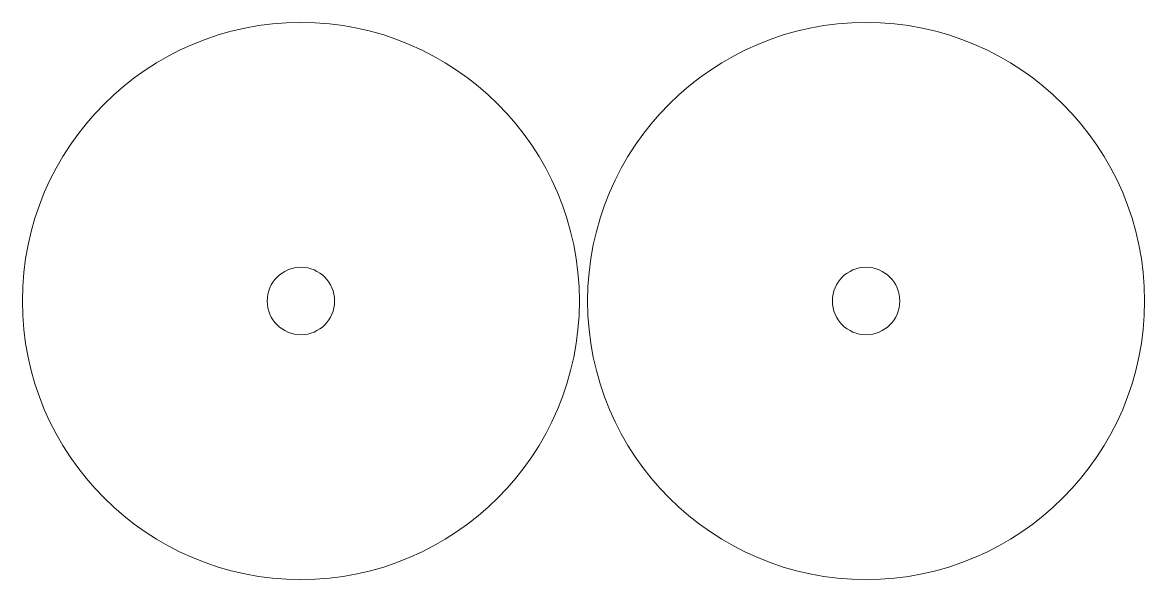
# Model space of a CAD drawing. Extents: x -0.03 to 6.13, y -0.03 to 3.03.
import ezdxf

# ---------------------------------------------------------------- set-up
doc = ezdxf.new("R2010")
doc.units = 0
doc.header["$MEASUREMENT"] = 0
doc.layers.add('holes', color=1, linetype='Continuous')
doc.layers.add('outline', color=3, linetype='Continuous')

msp = doc.modelspace()

# ---------------------------------------------------------------- linework, layer by layer
at = {"layer": 'holes', "linetype": 'Continuous', "lineweight": 0}
for centre in [(1.5, 1.5), (4.6, 1.5)]:
    msp.add_circle(centre, 0.185, dxfattribs=at)
at = {"layer": 'outline', "linetype": 'Continuous', "lineweight": 0}
for centre in [(1.5, 1.5), (4.6, 1.5)]:
    msp.add_circle(centre, 1.5275, dxfattribs=at)

doc.saveas('drawing.dxf')
